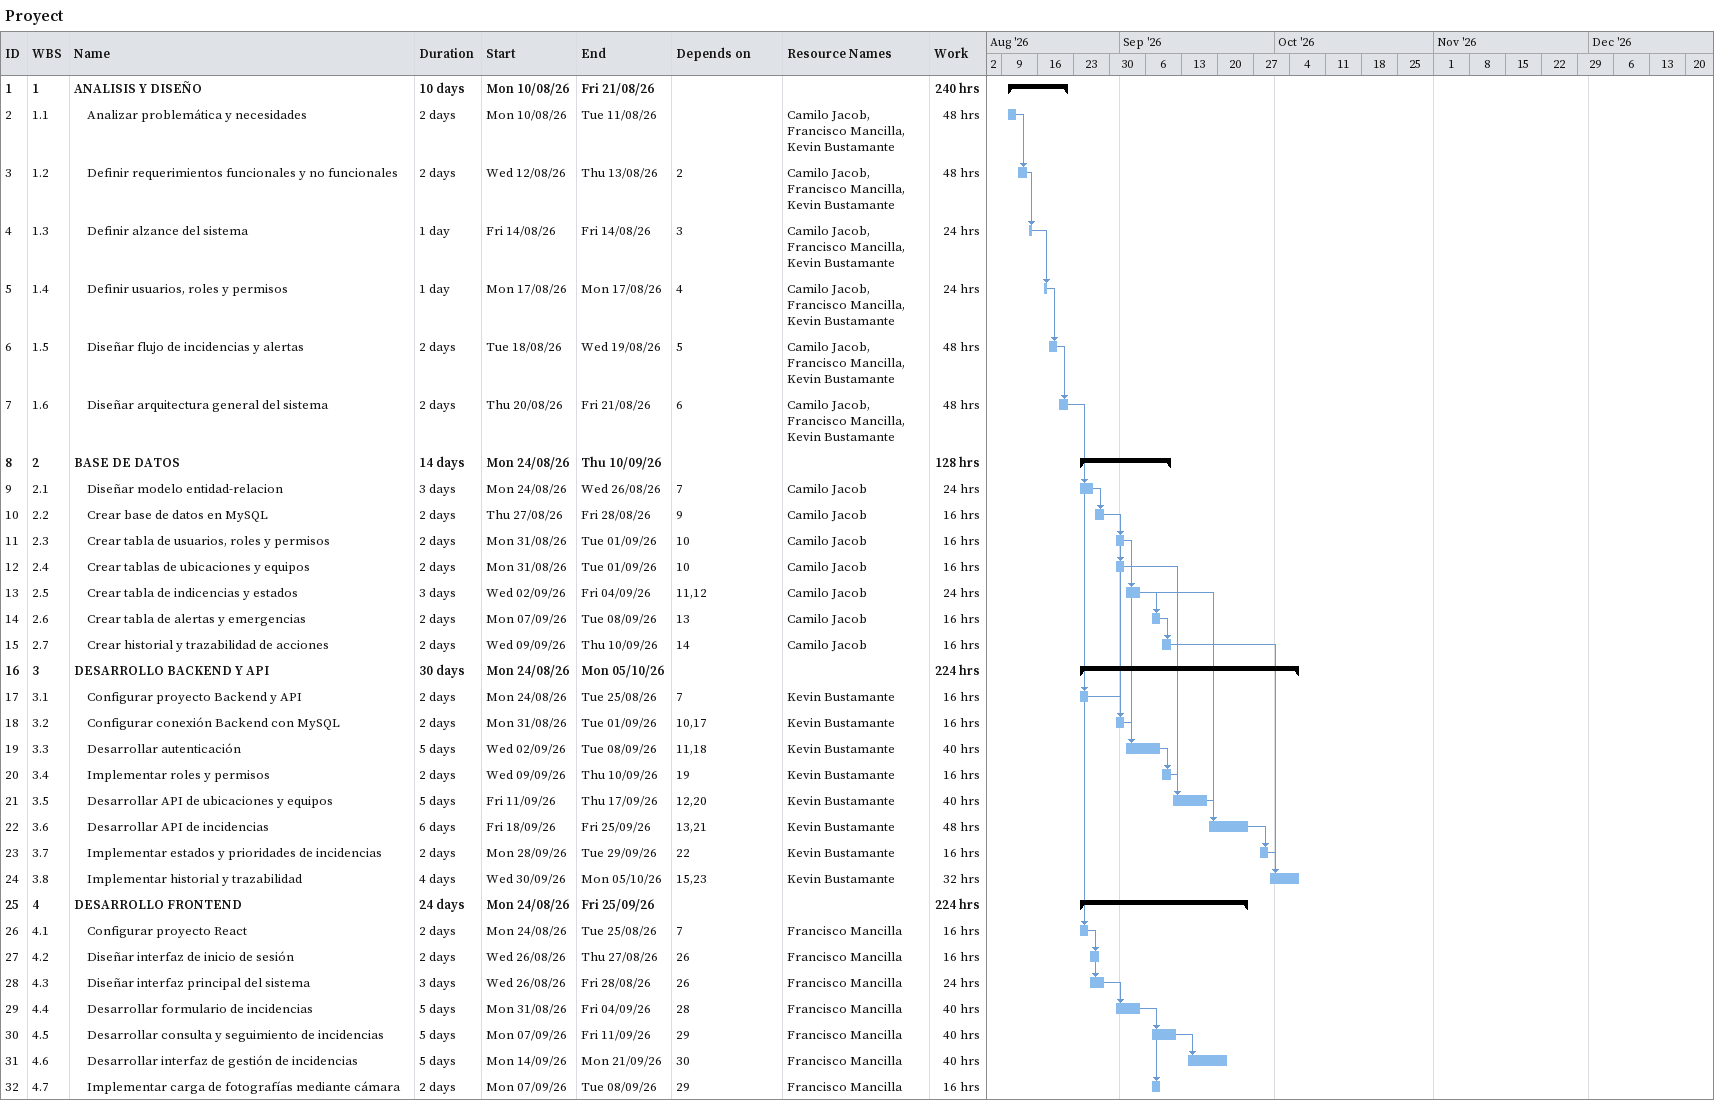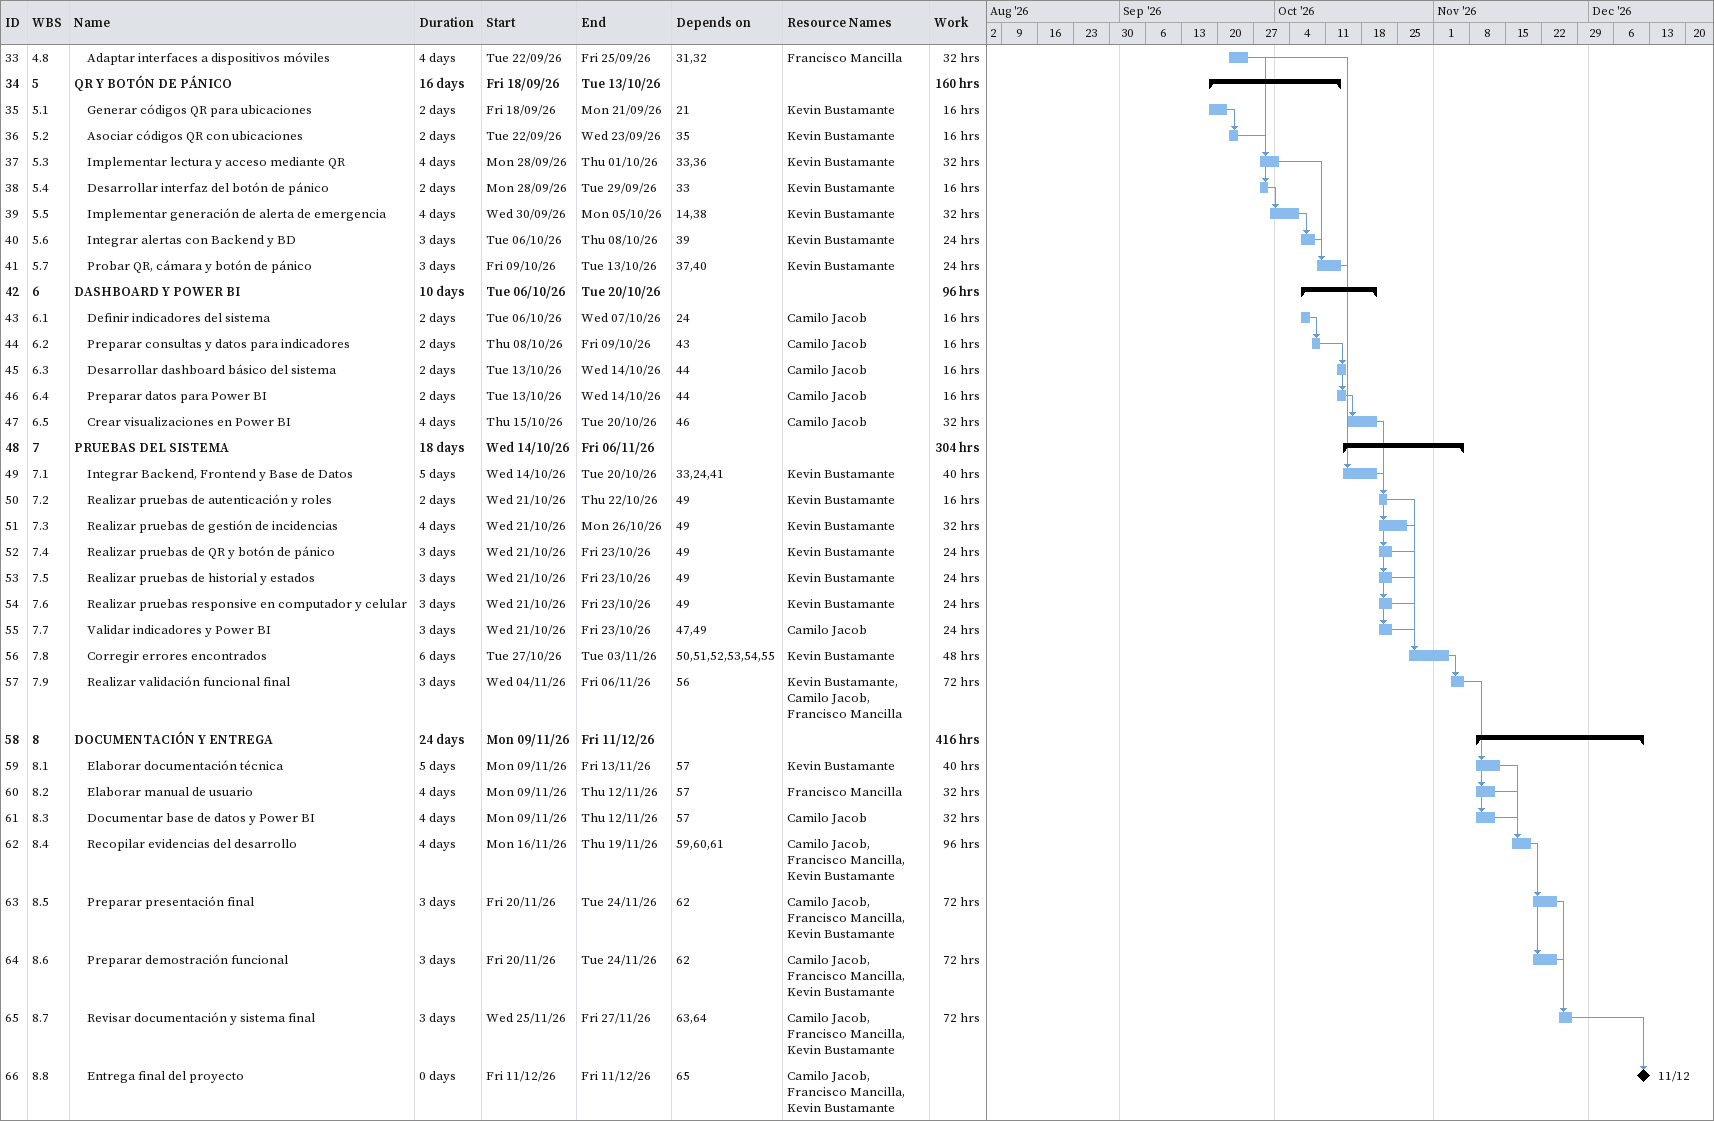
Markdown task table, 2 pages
Proyect

| ID | WBS | Task | Duration | Start | Finish | Predecessors | Resources | Work (h) |
|---|---|---|---|---|---|---|---|---|
| 1 | 1 | **ANALISIS Y DISEÑO** | 10d | 2026-08-10 | 2026-08-21 |  |  | 240 |
| 2 | 1.1 | Analizar problemática y necesidades | 2d | 2026-08-10 | 2026-08-11 |  | Camilo Jacob, Francisco Mancilla, Kevin Bustamante | 48 |
| 3 | 1.2 | Definir requerimientos funcionales y no funcionales | 2d | 2026-08-12 | 2026-08-13 | 2 | Camilo Jacob, Francisco Mancilla, Kevin Bustamante | 48 |
| 4 | 1.3 | Definir alzance del sistema | 1d | 2026-08-14 | 2026-08-14 | 3 | Camilo Jacob, Francisco Mancilla, Kevin Bustamante | 24 |
| 5 | 1.4 | Definir usuarios, roles y permisos | 1d | 2026-08-17 | 2026-08-17 | 4 | Camilo Jacob, Francisco Mancilla, Kevin Bustamante | 24 |
| 6 | 1.5 | Diseñar flujo de incidencias y alertas | 2d | 2026-08-18 | 2026-08-19 | 5 | Camilo Jacob, Francisco Mancilla, Kevin Bustamante | 48 |
| 7 | 1.6 | Diseñar arquitectura general del sistema | 2d | 2026-08-20 | 2026-08-21 | 6 | Camilo Jacob, Francisco Mancilla, Kevin Bustamante | 48 |
| 8 | 2 | **BASE DE DATOS** | 14d | 2026-08-24 | 2026-09-10 |  |  | 128 |
| 9 | 2.1 | Diseñar modelo entidad-relacion | 3d | 2026-08-24 | 2026-08-26 | 7 | Camilo Jacob | 24 |
| 10 | 2.2 | Crear base de datos en MySQL | 2d | 2026-08-27 | 2026-08-28 | 9 | Camilo Jacob | 16 |
| 11 | 2.3 | Crear tabla de usuarios, roles y permisos | 2d | 2026-08-31 | 2026-09-01 | 10 | Camilo Jacob | 16 |
| 12 | 2.4 | Crear tablas de ubicaciones y equipos | 2d | 2026-08-31 | 2026-09-01 | 10 | Camilo Jacob | 16 |
| 13 | 2.5 | Crear tabla de indicencias y estados | 3d | 2026-09-02 | 2026-09-04 | 11, 12 | Camilo Jacob | 24 |
| 14 | 2.6 | Crear tabla de alertas y emergencias | 2d | 2026-09-07 | 2026-09-08 | 13 | Camilo Jacob | 16 |
| 15 | 2.7 | Crear historial y trazabilidad de acciones | 2d | 2026-09-09 | 2026-09-10 | 14 | Camilo Jacob | 16 |
| 16 | 3 | **DESARROLLO BACKEND Y API** | 30d | 2026-08-24 | 2026-10-05 |  |  | 224 |
| 17 | 3.1 | Configurar proyecto Backend y API | 2d | 2026-08-24 | 2026-08-25 | 7 | Kevin Bustamante | 16 |
| 18 | 3.2 | Configurar conexión Backend con MySQL | 2d | 2026-08-31 | 2026-09-01 | 10, 17 | Kevin Bustamante | 16 |
| 19 | 3.3 | Desarrollar autenticación | 5d | 2026-09-02 | 2026-09-08 | 11, 18 | Kevin Bustamante | 40 |
| 20 | 3.4 | Implementar roles y permisos | 2d | 2026-09-09 | 2026-09-10 | 19 | Kevin Bustamante | 16 |
| 21 | 3.5 | Desarrollar API de ubicaciones y equipos | 5d | 2026-09-11 | 2026-09-17 | 12, 20 | Kevin Bustamante | 40 |
| 22 | 3.6 | Desarrollar API de incidencias | 6d | 2026-09-18 | 2026-09-25 | 13, 21 | Kevin Bustamante | 48 |
| 23 | 3.7 | Implementar estados y prioridades de incidencias | 2d | 2026-09-28 | 2026-09-29 | 22 | Kevin Bustamante | 16 |
| 24 | 3.8 | Implementar historial y trazabilidad | 4d | 2026-09-30 | 2026-10-05 | 15, 23 | Kevin Bustamante | 32 |
| 25 | 4 | **DESARROLLO FRONTEND** | 24d | 2026-08-24 | 2026-09-25 |  |  | 224 |
| 26 | 4.1 | Configurar proyecto React | 2d | 2026-08-24 | 2026-08-25 | 7 | Francisco Mancilla | 16 |
| 27 | 4.2 | Diseñar interfaz de inicio de sesión | 2d | 2026-08-26 | 2026-08-27 | 26 | Francisco Mancilla | 16 |
| 28 | 4.3 | Diseñar interfaz principal del sistema | 3d | 2026-08-26 | 2026-08-28 | 26 | Francisco Mancilla | 24 |
| 29 | 4.4 | Desarrollar formulario de incidencias | 5d | 2026-08-31 | 2026-09-04 | 28 | Francisco Mancilla | 40 |
| 30 | 4.5 | Desarrollar consulta y seguimiento de incidencias | 5d | 2026-09-07 | 2026-09-11 | 29 | Francisco Mancilla | 40 |
| 31 | 4.6 | Desarrollar interfaz de gestión de incidencias | 5d | 2026-09-14 | 2026-09-21 | 30 | Francisco Mancilla | 40 |
| 32 | 4.7 | Implementar carga de fotografías mediante cámara | 2d | 2026-09-07 | 2026-09-08 | 29 | Francisco Mancilla | 16 |
| 33 | 4.8 | Adaptar interfaces a dispositivos móviles | 4d | 2026-09-22 | 2026-09-25 | 31, 32 | Francisco Mancilla | 32 |
| 34 | 5 | **QR Y BOTÓN DE PÁNICO** | 16d | 2026-09-18 | 2026-10-13 |  |  | 160 |
| 35 | 5.1 | Generar códigos QR para ubicaciones | 2d | 2026-09-18 | 2026-09-21 | 21 | Kevin Bustamante | 16 |
| 36 | 5.2 | Asociar códigos QR con ubicaciones | 2d | 2026-09-22 | 2026-09-23 | 35 | Kevin Bustamante | 16 |
| 37 | 5.3 | Implementar lectura y acceso mediante QR | 4d | 2026-09-28 | 2026-10-01 | 33, 36 | Kevin Bustamante | 32 |
| 38 | 5.4 | Desarrollar interfaz del botón de pánico | 2d | 2026-09-28 | 2026-09-29 | 33 | Kevin Bustamante | 16 |
| 39 | 5.5 | Implementar generación de alerta de emergencia | 4d | 2026-09-30 | 2026-10-05 | 14, 38 | Kevin Bustamante | 32 |
| 40 | 5.6 | Integrar alertas con Backend y BD | 3d | 2026-10-06 | 2026-10-08 | 39 | Kevin Bustamante | 24 |
| 41 | 5.7 | Probar QR, cámara y botón de pánico | 3d | 2026-10-09 | 2026-10-13 | 37, 40 | Kevin Bustamante | 24 |
| 42 | 6 | **DASHBOARD Y POWER BI** | 10d | 2026-10-06 | 2026-10-20 |  |  | 96 |
| 43 | 6.1 | Definir indicadores del sistema | 2d | 2026-10-06 | 2026-10-07 | 24 | Camilo Jacob | 16 |
| 44 | 6.2 | Preparar consultas y datos para indicadores | 2d | 2026-10-08 | 2026-10-09 | 43 | Camilo Jacob | 16 |
| 45 | 6.3 | Desarrollar dashboard básico del sistema | 2d | 2026-10-13 | 2026-10-14 | 44 | Camilo Jacob | 16 |
| 46 | 6.4 | Preparar datos para Power BI | 2d | 2026-10-13 | 2026-10-14 | 44 | Camilo Jacob | 16 |
| 47 | 6.5 | Crear visualizaciones en Power BI | 4d | 2026-10-15 | 2026-10-20 | 46 | Camilo Jacob | 32 |
| 48 | 7 | **PRUEBAS DEL SISTEMA** | 18d | 2026-10-14 | 2026-11-06 |  |  | 304 |
| 49 | 7.1 | Integrar Backend, Frontend y Base de Datos | 5d | 2026-10-14 | 2026-10-20 | 33, 24, 41 | Kevin Bustamante | 40 |
| 50 | 7.2 | Realizar pruebas de autenticación y roles | 2d | 2026-10-21 | 2026-10-22 | 49 | Kevin Bustamante | 16 |
| 51 | 7.3 | Realizar pruebas de gestión de incidencias | 4d | 2026-10-21 | 2026-10-26 | 49 | Kevin Bustamante | 32 |
| 52 | 7.4 | Realizar pruebas de QR y botón de pánico | 3d | 2026-10-21 | 2026-10-23 | 49 | Kevin Bustamante | 24 |
| 53 | 7.5 | Realizar pruebas de historial y estados | 3d | 2026-10-21 | 2026-10-23 | 49 | Kevin Bustamante | 24 |
| 54 | 7.6 | Realizar pruebas responsive en computador y celular | 3d | 2026-10-21 | 2026-10-23 | 49 | Kevin Bustamante | 24 |
| 55 | 7.7 | Validar indicadores y Power BI | 3d | 2026-10-21 | 2026-10-23 | 47, 49 | Camilo Jacob | 24 |
| 56 | 7.8 | Corregir errores encontrados | 6d | 2026-10-27 | 2026-11-03 | 50, 51, 52, 53, 54, 55 | Kevin Bustamante | 48 |
| 57 | 7.9 | Realizar validación funcional final | 3d | 2026-11-04 | 2026-11-06 | 56 | Kevin Bustamante, Camilo Jacob, Francisco Mancilla | 72 |
| 58 | 8 | **DOCUMENTACIÓN Y ENTREGA** | 24d | 2026-11-09 | 2026-12-11 |  |  | 416 |
| 59 | 8.1 | Elaborar documentación técnica | 5d | 2026-11-09 | 2026-11-13 | 57 | Kevin Bustamante | 40 |
| 60 | 8.2 | Elaborar manual de usuario | 4d | 2026-11-09 | 2026-11-12 | 57 | Francisco Mancilla | 32 |
| 61 | 8.3 | Documentar base de datos y Power BI | 4d | 2026-11-09 | 2026-11-12 | 57 | Camilo Jacob | 32 |
| 62 | 8.4 | Recopilar evidencias del desarrollo | 4d | 2026-11-16 | 2026-11-19 | 59, 60, 61 | Camilo Jacob, Francisco Mancilla, Kevin Bustamante | 96 |
| 63 | 8.5 | Preparar presentación final | 3d | 2026-11-20 | 2026-11-24 | 62 | Camilo Jacob, Francisco Mancilla, Kevin Bustamante | 72 |
| 64 | 8.6 | Preparar demostración funcional | 3d | 2026-11-20 | 2026-11-24 | 62 | Camilo Jacob, Francisco Mancilla, Kevin Bustamante | 72 |
| 65 | 8.7 | Revisar documentación y sistema final | 3d | 2026-11-25 | 2026-11-27 | 63, 64 | Camilo Jacob, Francisco Mancilla, Kevin Bustamante | 72 |
| 66 | 8.8 | Entrega final del proyecto | 0d | 2026-12-11 | 2026-12-11 | 65 | Camilo Jacob, Francisco Mancilla, Kevin Bustamante |  |
